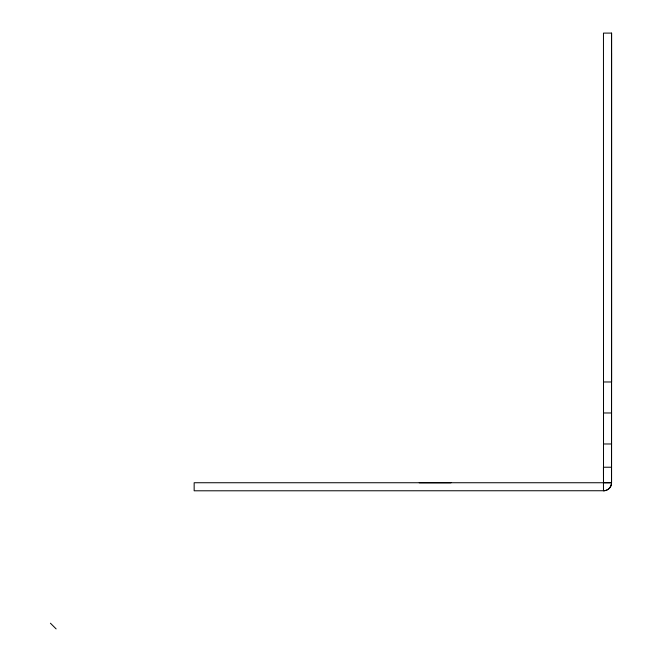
<?xml version="1.0" encoding="UTF-8"?>
<svg xmlns="http://www.w3.org/2000/svg" width="662" height="662" viewBox="0 0 662 662"><rect width="100%" height="100%" fill="white"/><g stroke="black" fill="none" stroke-linecap="round" stroke-linejoin="round"><path stroke-width="0.99" d="M611.523 53.026L611.58 443.979L603.521 443.979L603.512 381.974L611.572 381.974L611.572 33.1L603.463 33.1L603.512 482.739M611.58 443.979L611.572 482.739L194.156 482.739L194.156 490.799L604.563 490.741A8.06 8.06 0 0 0 611.506 483.798L611.572 33.1M611.539 482.747L603.487 482.739L603.438 467.24M603.446 482.739L603.487 490.799A8.06 8.06 0 0 0 611.473 483.79M603.521 412.972L611.58 412.98M603.512 467.231L611.572 467.231M419.245 482.788L450.979 482.788M50.42 623.199L56.121 628.9"/></g></svg>
